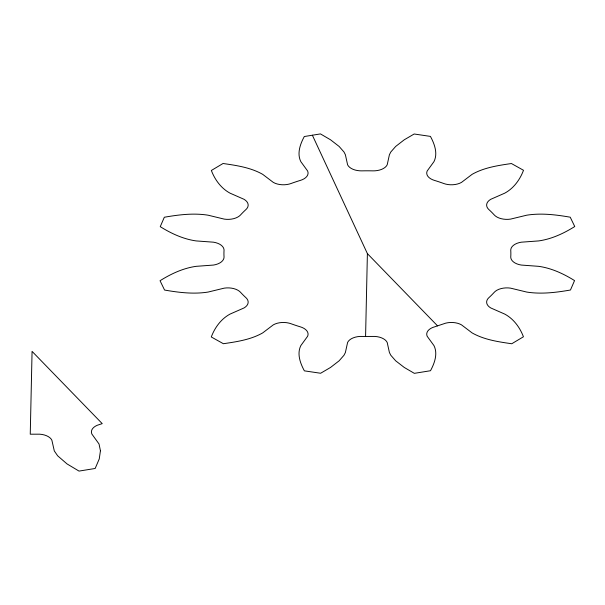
<?xml version="1.0" encoding="UTF-8"?>
<svg xmlns="http://www.w3.org/2000/svg" width="605" height="605" viewBox="0 0 605 605"><rect width="100%" height="100%" fill="white"/><g stroke="black" fill="none" stroke-linecap="round" stroke-linejoin="round"><path stroke-width="0.91" d="M365.579 336.448L374.987 336.433A14.301 8.258 0 0 1 387.2 342.468L389.408 352.511L390.807 355.256L395.678 360.814L404.261 367.454L414.334 373.338L430.495 370.729C434.526 363.295 438.028 353.736 433.974 345.621L427.183 336.282A14.301 8.258 0 0 1 432.537 327.532L445.688 323.153A14.301 8.258 0 0 1 461.486 324.847L472.104 332.909C484.151 339.745 498.225 341.802 511.754 343.753L523.438 336.773C519.914 327.479 513.607 318.835 504.721 314.078L490.761 307.945A14.301 8.258 0 0 1 487.819 298.825L488.772 297.781A145.223 83.845 0 0 0 494.323 292.23L495.412 291.232A14.301 8.258 0 0 1 510.56 288.146L526.736 292.064C541.256 294.363 556.093 292.517 570.47 290.007L574.546 280.591C563.595 273.762 551.541 268.151 538.677 266.336L521.276 265.058A14.301 8.258 0 0 1 510.832 258.01L510.756 256.83A145.223 83.838 0 0 0 510.756 250.417L510.832 249.245A14.301 8.258 0 0 1 521.276 242.189L538.677 240.919C551.624 239.081 563.754 233.424 574.75 226.527L570.228 217.195C555.927 214.715 541.173 212.892 526.736 215.191L510.56 219.108A14.301 8.258 0 0 1 495.412 216.015L494.323 215.017A145.223 83.845 0 0 0 488.772 209.466L487.819 208.423A14.301 8.258 0 0 1 490.761 199.302L504.721 193.177C513.66 188.382 519.997 179.655 523.506 170.285L511.422 163.531C498.006 165.49 484.045 167.555 472.104 174.338L461.486 182.4A14.301 8.258 0 0 1 445.688 184.101L443.881 183.549A145.223 83.845 0 0 0 434.269 180.343L432.537 179.715A14.301 8.258 0 0 1 427.183 170.973L433.974 161.633C438.05 153.466 434.488 143.854 430.42 136.397L414.168 134L404.261 139.793L395.678 146.44L390.807 151.991L389.408 154.736L387.2 164.787A14.301 8.258 0 0 1 374.987 170.814L372.945 170.86A145.223 83.838 0 0 0 361.851 170.86L359.809 170.814A14.301 8.258 0 0 1 347.595 164.787L345.387 154.736L343.988 151.991L339.118 146.44L330.534 139.793L320.461 133.909L304.3 136.526C300.269 143.952 296.768 153.511 300.821 161.633L307.612 170.973A14.301 8.258 0 0 1 302.258 179.715L300.526 180.343A145.223 83.845 0 0 0 290.914 183.549L289.107 184.101A14.301 8.258 0 0 1 273.309 182.4L262.691 174.338C250.644 167.509 236.57 165.445 223.041 163.494L211.357 170.474C214.881 179.768 221.188 188.412 230.074 193.177L244.034 199.302A14.301 8.258 0 0 1 246.976 208.423L246.023 209.466A145.223 83.845 0 0 0 240.472 215.017L239.383 216.015A14.301 8.258 0 0 1 224.236 219.108L208.059 215.191C193.539 212.884 178.702 214.737 164.326 217.24L160.249 226.663C171.192 233.485 183.254 239.096 196.118 240.919L213.52 242.189A14.301 8.258 0 0 1 223.963 249.245L224.039 250.417A145.223 83.838 0 0 0 224.039 256.83L223.963 258.01A14.301 8.258 0 0 1 213.52 265.058L196.118 266.336C183.171 268.166 171.041 273.823 160.045 280.728L164.568 290.052C178.868 292.533 193.623 294.355 208.059 292.064L224.236 288.146A14.301 8.258 0 0 1 239.383 291.232L240.472 292.23A145.223 83.845 0 0 0 246.023 297.781L246.976 298.825A14.301 8.258 0 0 1 244.034 307.945L230.074 314.078C221.135 318.873 214.798 327.592 211.289 336.97L223.374 343.716C236.789 341.764 250.75 339.692 262.691 332.909L273.309 324.847A14.301 8.258 0 0 1 289.107 323.153L290.914 323.698A145.223 83.845 0 0 0 300.526 326.904L302.258 327.532A14.301 8.258 0 0 1 307.612 336.282L300.821 345.621C296.745 353.789 300.307 363.393 304.375 370.85L320.627 373.255L330.534 367.454L339.118 360.814L343.988 355.256L345.387 352.511L347.595 342.468A14.301 8.258 0 0 1 359.809 336.433L365.579 336.448L367.394 253.624L312.377 135.218M367.394 253.624L437.551 325.876M100.438 450.77L99.258 458.923L95.166 468.474L79.013 471.091L67.026 463.914L57.656 455.807L54.299 450.929L51.871 440.213A14.301 8.258 0 0 0 39.665 434.186L30.25 434.201L32.073 351.376L102.222 423.629L97.216 425.285A14.301 8.258 0 0 0 91.862 434.027L99.038 444.002L100.438 450.77"/></g></svg>
